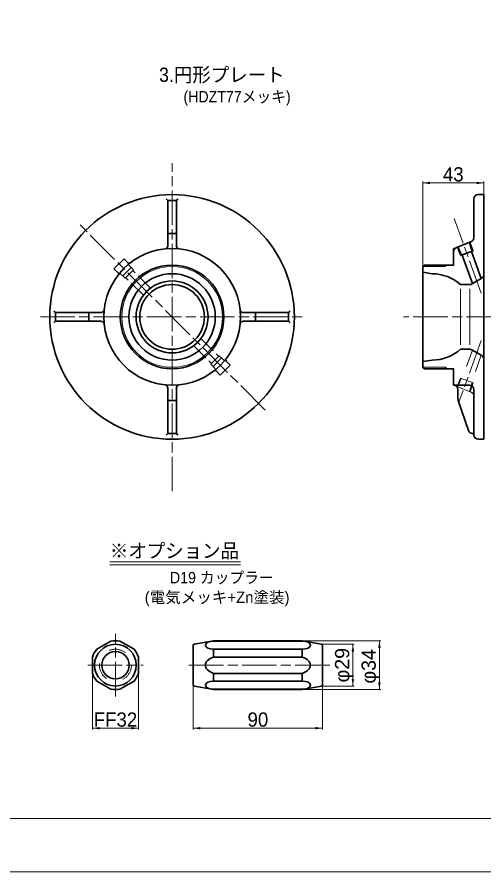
# Model space of a CAD drawing. Units: millimetres at full size, sheet at 1:2. Extents: x 2216 to 3898, y 1025 to 2213.
# Drawn here: x 3048 to 3373, y 1025 to 1619 of the extents above; entities that cross this region are included whole.
import ezdxf
from ezdxf.enums import TextEntityAlignment as Align

# ---------------------------------------------------------------- set-up
doc = ezdxf.new("R2010")
doc.units = ezdxf.units.MM
doc.header["$LTSCALE"] = 2
for name, pattern in [('CHAIN', [18.5, 12, -1.5, 3.5, -1.5]), ('DASHED', [7.5, 6, -1.5]), ('DASHED_SPACED', [12, 6, -6])]:
    doc.linetypes.add(name, pattern=pattern)
for name, color, linetype, lineweight in [('1外形線', 7, 'Continuous', 35), ('2細い実線', 3, 'Continuous', 20), ('3隠れ線', 2, 'DASHED_SPACED', 13), ('4中心線', 1, 'CHAIN', 15), ('6寸法線', 4, 'Continuous', 13), ('7 枠・タイトル', 7, 'Continuous', 13), ('Defpoints_2', 1, 'Continuous', 13)]:
    doc.layers.add(name, color=color, linetype=linetype, lineweight=lineweight)
doc.styles.add('ＭＳ Ｐゴシック', font='')
doc.styles.get('ＭＳ Ｐゴシック').set_extended_font_data('MS PGothic')

# ---------------------------------------------------------------- blocks, each defined once
blk = doc.blocks.new('filled_arrow')
at = {"color": 0, "linetype": 'Continuous', "lineweight": -2}
blk.add_solid([(7.5, 1.25), (0, 0), (7.5, -1.25)], dxfattribs=at)

msp = doc.modelspace()

# ---------------------------------------------------------------- linework, layer by layer
at = {"layer": '1外形線'}
for p, q in [((3152.836, 1491.475), (3151.816, 1492.637)), ((3152.836, 1491.475), (3152.836, 1459.697)), ((3152.836, 1491.475), (3158.836, 1491.475)), ((3158.836, 1491.475), (3159.857, 1492.637)), ((3158.836, 1491.475), (3158.836, 1459.697)), ((3365.583, 1492.475), (3365.583, 1465.535)), ((3372.583, 1495.475), (3368.583, 1495.475)), ((3372.583, 1495.475), (3369.583, 1495.475)), ((3372.583, 1495.475), (3372.583, 1410.475)), ((3152.836, 1468.445), (3158.836, 1468.445)), ((3353.557, 1458.694), (3363.61, 1462.716)), ((3363.849, 1458.215), (3362.513, 1462.277)), ((3351.583, 1457.975), (3351.583, 1446.675)), ((3352.442, 1457.975), (3351.583, 1457.975)), ((3356.033, 1455.37), (3354.546, 1459.089)), ((3356.033, 1455.37), (3356.861, 1453.298)), ((3356.315, 1453.099), (3365.093, 1456.294)), ((3363.849, 1458.215), (3364.547, 1456.095)), ((3370.815, 1437.15), (3363.993, 1455.894)), ((3122.406, 1450.955), (3115.356, 1443.905)), ((3125.141, 1448.044), (3122.406, 1450.955)), ((3364.659, 1433.596), (3357.415, 1453.5)), ((3118.268, 1441.17), (3115.356, 1443.905)), ((3330.083, 1445.475), (3331.083, 1446.475)), ((3330.083, 1445.475), (3330.083, 1410.475)), ((3346.983, 1446.475), (3331.083, 1446.475)), ((3342.583, 1446.475), (3345.983, 1446.475)), ((3346.983, 1446.475), (3351.383, 1446.475)), ((3336.583, 1440.475), (3330.083, 1441.475)), ((3362.78, 1432.975), (3356.427, 1432.975)), ((3364.28, 1433.377), (3371.083, 1437.305)), ((3074.836, 1413.475), (3073.675, 1414.495)), ((3236.836, 1413.475), (3237.998, 1414.495)), ((3074.836, 1407.475), (3074.836, 1413.475)), ((3074.836, 1413.475), (3106.615, 1413.475)), ((3097.866, 1407.475), (3097.866, 1413.475)), ((3236.836, 1413.475), (3205.058, 1413.475)), ((3213.807, 1407.475), (3213.807, 1413.475)), ((3236.836, 1407.475), (3236.836, 1413.475)), ((3330.083, 1375.475), (3330.083, 1410.475)), ((3372.583, 1325.475), (3372.583, 1410.475)), ((3074.836, 1407.475), (3073.675, 1406.455)), ((3074.836, 1407.475), (3106.615, 1407.475)), ((3236.836, 1407.475), (3205.058, 1407.475)), ((3236.836, 1407.475), (3237.998, 1406.455)), ((3362.78, 1387.975), (3356.427, 1387.975)), ((3364.28, 1387.573), (3371.083, 1383.645)), ((3193.405, 1379.78), (3196.317, 1377.045)), ((3336.583, 1380.475), (3330.083, 1379.475)), ((3186.532, 1372.906), (3189.267, 1369.995)), ((3196.317, 1377.045), (3189.267, 1369.995)), ((3330.083, 1375.475), (3331.083, 1374.475)), ((3346.983, 1374.475), (3331.083, 1374.475)), ((3342.583, 1374.475), (3345.983, 1374.475)), ((3346.983, 1374.475), (3351.383, 1374.475)), ((3351.583, 1362.975), (3351.583, 1374.275)), ((3152.836, 1329.475), (3152.836, 1361.253)), ((3158.836, 1329.475), (3158.836, 1361.253)), ((3362.583, 1362.975), (3351.583, 1362.975)), ((3362.583, 1362.975), (3351.583, 1362.975)), ((3354.583, 1353.472), (3354.583, 1359.975)), ((3354.583, 1353.472), (3354.583, 1359.975)), ((3365.583, 1328.475), (3365.583, 1359.975)), ((3152.836, 1352.505), (3158.836, 1352.505)), ((3361.891, 1331.508), (3354.744, 1352.505)), ((3361.891, 1331.508), (3354.744, 1352.505)), ((3152.836, 1329.475), (3151.816, 1328.313)), ((3152.836, 1329.475), (3158.836, 1329.475)), ((3158.836, 1329.475), (3159.857, 1328.313)), ((3372.583, 1325.475), (3368.583, 1325.475)), ((3372.583, 1325.475), (3369.583, 1325.475)), ((3113.352, 1185.191), (3103.506, 1179.506)), ((3129.373, 1179.506), (3119.528, 1185.191)), ((3170.502, 1182.134), (3170.502, 1154.812)), ((3171.328, 1183.119), (3184.68, 1185.473)), ((3184.68, 1185.473), (3246.324, 1185.473)), ((3246.324, 1185.191), (3184.68, 1185.191)), ((3259.676, 1183.119), (3246.324, 1185.473)), ((3260.502, 1182.134), (3260.502, 1154.812)), ((3246.324, 1179.506), (3184.68, 1179.506)), ((3184.68, 1174.158), (3184.68, 1179.506)), ((3246.324, 1174.158), (3246.324, 1179.506)), ((3100.418, 1174.158), (3100.418, 1162.789)), ((3132.461, 1162.789), (3132.461, 1174.158)), ((3246.324, 1174.158), (3184.68, 1174.158)), ((3246.324, 1162.789), (3184.68, 1162.789)), ((3184.68, 1162.789), (3184.68, 1157.441)), ((3246.324, 1162.789), (3246.324, 1157.441)), ((3103.506, 1157.441), (3113.352, 1151.756)), ((3119.528, 1151.756), (3129.373, 1157.441)), ((3171.328, 1153.828), (3184.68, 1151.473)), ((3246.324, 1157.441), (3184.68, 1157.441)), ((3259.676, 1153.828), (3246.324, 1151.473)), ((3246.324, 1151.756), (3184.68, 1151.756)), ((3184.68, 1151.473), (3246.324, 1151.473))]:
    msp.add_line(p, q, dxfattribs=at)
for centre, radius in [((3155.836, 1410.475), 85), ((3155.836, 1410.475), 47.5), ((3155.836, 1410.475), 36), ((3155.836, 1410.475), 30), ((3155.836, 1410.475), 25), ((3155.836, 1410.475), 22.5), ((3116.44, 1168.473), 14.5), ((3116.44, 1168.473), 9.5)]:
    msp.add_circle(centre, radius, dxfattribs=at)
for centre, radius, start, end in [((3368.583, 1492.475), 3, 90, 180), ((3362.583, 1465.535), 3, 290, 0), ((3150.695, 1459.84), 2.146, 282.39779, 3.81625), ((3160.978, 1459.84), 2.146, 176.18375, 257.60221), ((3354.583, 1455.874), 3, 110, 180), ((3125.961, 1448.868), 1.162, 225.13963, 317.05536), ((3351.383, 1446.675), 0.2, 270, 0), ((3117.444, 1440.351), 1.162, 312.94464, 44.86037), ((3336.583, 1410.475), 30, 48.59038, 90), ((3369.583, 1439.903), 3, 300, 0), ((3362.78, 1435.975), 3, 270, 300), ((3106.472, 1415.616), 2.146, 266.18375, 347.60221), ((3205.201, 1415.616), 2.146, 192.39779, 273.81625), ((3106.472, 1405.334), 2.146, 12.39779, 93.81625), ((3205.201, 1405.334), 2.146, 86.18375, 167.60221), ((3336.583, 1410.475), 30, 270, 311.40962), ((3362.78, 1384.975), 3, 60, 90), ((3194.229, 1380.6), 1.162, 132.94464, 224.86037), ((3369.583, 1381.047), 3, 0, 60), ((3185.712, 1372.082), 1.162, 45.13963, 137.05536), ((3351.383, 1374.275), 0.2, 0, 90), ((3150.695, 1361.11), 2.146, 356.18375, 77.60221), ((3160.978, 1361.11), 2.146, 102.39779, 183.81625), ((3351.583, 1359.975), 3, 0, 90), ((3351.583, 1359.975), 3, 0, 90), ((3362.583, 1359.975), 3, 0, 90), ((3357.583, 1353.472), 3, 180, 198.79988), ((3357.583, 1353.472), 3, 180, 198.79988), ((3364.731, 1332.475), 3, 198.79988, 270), ((3364.731, 1332.475), 3, 198.79988, 270), ((3364.583, 1328.486), 1, 0, 81.50092), ((3368.583, 1328.475), 3, 180, 270), ((3116.44, 1168.473), 17, 79.53466, 100.46534), ((3171.502, 1182.134), 1, 100, 180), ((3259.502, 1182.134), 1, 0, 80), ((3116.44, 1168.473), 17, 139.53466, 160.46534), ((3116.44, 1168.473), 17, 19.53466, 40.46534), ((3116.44, 1168.473), 17, 199.53466, 220.46534), ((3116.44, 1168.473), 17, 319.53466, 340.46534), ((3171.502, 1154.812), 1, 180, 260), ((3259.502, 1154.812), 1, 280, 0), ((3116.44, 1168.473), 17, 259.53466, 280.46534)]:
    msp.add_arc(centre, radius, start, end, dxfattribs=at)
for centre, major_axis, ratio, start_param, end_param in [((3184.68, 1182.348), (-5.684, 0), 0.5, 4.712389, 7.8539816), ((3246.324, 1182.348), (5.684, 0), 0.5, 4.712389, 7.8539816), ((3190.593, 1168.472), (-11.597, 0.003), 0.569761, 5.2475656, 7.3191187), ((3240.411, 1168.472), (11.597, 0.003), 0.569761, 5.2472519, 7.318805), ((3184.68, 1154.598), (-5.684, 0), 0.5, 4.712389, 7.8539816), ((3246.324, 1154.598), (5.684, 0), 0.5, 4.712389, 7.8539816)]:
    msp.add_ellipse(centre, major_axis=major_axis, ratio=ratio, start_param=start_param, end_param=end_param, dxfattribs=at)
at = {"layer": '2細い実線'}
for p, q in [((3364.395, 1458.413), (3363.053, 1462.493)), ((3355.487, 1455.171), (3354.007, 1458.873)), ((3364.395, 1458.413), (3365.093, 1456.294)), ((3355.487, 1455.171), (3356.315, 1453.099)), ((3345.583, 1445.475), (3330.083, 1445.475)), ((3345.583, 1445.475), (3347.316, 1446.475)), ((3345.583, 1446.475), (3345.583, 1445.475)), ((3356.427, 1429.915), (3356.427, 1391.035)), ((3362.78, 1429.915), (3362.78, 1391.035)), ((3345.583, 1375.475), (3330.083, 1375.475)), ((3345.583, 1375.475), (3347.316, 1374.475)), ((3345.583, 1374.475), (3345.583, 1375.475))]:
    msp.add_line(p, q, dxfattribs=at)
msp.add_circle((3155.836, 1410.475), 35, dxfattribs=at)
at = {"layer": '3隠れ線', "linetype": 'DASHED'}
for p, q in [((3127.367, 1444.826), (3121.486, 1438.944)), ((3127.367, 1444.826), (3125.388, 1446.933)), ((3127.367, 1444.826), (3128.895, 1443.2)), ((3121.486, 1438.944), (3119.379, 1440.923)), ((3121.486, 1438.944), (3123.112, 1437.416)), ((3128.895, 1443.2), (3123.112, 1437.416)), ((3135.858, 1425.504), (3123.529, 1437.833)), ((3140.808, 1430.454), (3128.478, 1442.783)), ((3170.865, 1390.497), (3183.195, 1378.167)), ((3175.815, 1395.446), (3188.144, 1383.117)), ((3188.561, 1383.534), (3182.778, 1377.751)), ((3190.187, 1382.006), (3184.305, 1376.124)), ((3190.187, 1382.006), (3188.561, 1383.534)), ((3190.187, 1382.006), (3192.294, 1380.027)), ((3184.305, 1376.124), (3182.778, 1377.751)), ((3184.305, 1376.124), (3186.285, 1374.017))]:
    msp.add_line(p, q, dxfattribs=at)
at = {"layer": '3隠れ線'}
for p, q in [((3364.659, 1387.354), (3357.415, 1367.45)), ((3370.815, 1383.8), (3363.993, 1365.056)), ((3356.315, 1367.851), (3354.007, 1362.077)), ((3356.861, 1367.652), (3354.546, 1361.861)), ((3356.315, 1367.851), (3365.093, 1364.656)), ((3353.557, 1362.257), (3363.61, 1358.234)), ((3364.547, 1364.855), (3362.513, 1358.673)), ((3365.093, 1364.656), (3363.053, 1358.457))]:
    msp.add_line(p, q, dxfattribs=at)
msp.add_circle((3116.44, 1168.473), 11.1, dxfattribs=at)
for centre, start, end in [((3354.583, 1365.076), 180, 250), ((3362.583, 1355.415), 0, 70)]:
    msp.add_arc(centre, 3, start, end, dxfattribs=at)
at = {"layer": '4中心線'}
for p, q in [((3155.836, 1289.367), (3155.836, 1517.434)), ((3220.559, 1345.752), (3091.114, 1475.198)), ((3370.807, 1426.94), (3351.935, 1478.789)), ((3064.305, 1410.475), (3247.368, 1410.475)), ((3384.511, 1410.475), (3316.741, 1410.475)), ((3370.807, 1394.01), (3355.206, 1351.147)), ((3116.44, 1146.787), (3116.44, 1190.16)), ((3097.184, 1168.473), (3135.696, 1168.473)), ((3265.502, 1168.473), (3165.502, 1168.473))]:
    msp.add_line(p, q, dxfattribs=at)
at = {"layer": '6寸法線'}
for p, q in [((3330.083, 1445.538), (3330.083, 1504.561)), ((3330.083, 1503.561), (3372.583, 1503.561)), ((3372.583, 1495.538), (3372.583, 1504.561)), ((3246.386, 1185.473), (3300.994, 1185.473)), ((3260.108, 1182.973), (3282.53, 1182.973)), ((3281.53, 1182.973), (3281.53, 1153.973)), ((3299.994, 1185.473), (3299.994, 1151.473)), ((3100.461, 1168.411), (3100.461, 1123.696)), ((3132.461, 1168.411), (3132.461, 1123.696)), ((3170.502, 1154.75), (3170.502, 1123.698)), ((3260.108, 1153.973), (3282.53, 1153.973)), ((3260.502, 1154.75), (3260.502, 1123.698)), ((3246.386, 1151.473), (3300.994, 1151.473)), ((3132.461, 1124.696), (3100.461, 1124.696)), ((3170.502, 1124.698), (3260.502, 1124.698))]:
    msp.add_line(p, q, dxfattribs=at)
at = {"layer": '7 枠・タイトル'}
for p, q in [((3112.577, 1240.219), (3203.438, 1240.219)), ((3112.577, 1238.219), (3203.294, 1238.219)), ((3842.291, 1062.049), (2271.595, 1062.049))]:
    msp.add_line(p, q, dxfattribs=at)
at = {"layer": 'Defpoints_2', "color": 7}
msp.add_lwpolyline([(2215.943, 1024.825), (3897.943, 1024.825), (3897.943, 2212.825), (2215.943, 2212.825)], close=True, dxfattribs=at)

# ---------------------------------------------------------------- block references
at = {"layer": '6寸法線', "xscale": 0.667, "yscale": 0.667}
for p in [(3330.083, 1503.561), (3100.461, 1124.696), (3170.502, 1124.698)]:
    msp.add_blockref('filled_arrow', p, dxfattribs=at)
for p, rotation in [((3372.583, 1503.561), 180), ((3281.53, 1182.973), 270), ((3299.994, 1185.473), 270), ((3281.53, 1153.973), 90), ((3299.994, 1151.473), 90), ((3132.461, 1124.696), 180), ((3260.502, 1124.698), 180)]:
    msp.add_blockref('filled_arrow', p, dxfattribs=dict(at, rotation=rotation))

# ---------------------------------------------------------------- texts
at = {"layer": '6寸法線', "style": 'ＭＳ Ｐゴシック'}
for s, p in [('43', (3351.333, 1509.561)), ('FF32', (3116.461, 1130.696)), ('90', (3215.502, 1130.698))]:
    msp.add_text(s, height=9.897, dxfattribs=at).set_placement(p, align=Align.MIDDLE_CENTER)
at = {"layer": '6寸法線', "style": 'ＭＳ Ｐゴシック', "width": 1.05}
for s, p in [('φ29', (3274.025, 1168.473)), ('φ34', (3292.488, 1167.672))]:
    msp.add_text(s, height=9.897, rotation=90, dxfattribs=at).set_placement(p, align=Align.MIDDLE_CENTER)
at = {"layer": '7 枠・タイトル', "style": 'ＭＳ Ｐゴシック', "width": 0.95}
for s, height, p in [('3.円形プレート', 9.897, (3146.804, 1570.819)), ('(HDZT77メッキ)', 7.918, (3163.741, 1557.201)), ('※オプション品', 9.897, (3112.554, 1240.055)), ('D19 カップラー', 7.918, (3154.367, 1222.991))]:
    msp.add_text(s, height=height, dxfattribs=at).set_placement(p, align=Align.BOTTOM_LEFT)
at = {"layer": '7 枠・タイトル', "style": 'ＭＳ Ｐゴシック'}
msp.add_text('(電気メッキ+Zn塗装)', height=7.918, dxfattribs=at).set_placement((3136.823, 1209.333), align=Align.BOTTOM_LEFT)

doc.saveas('drawing.dxf')
